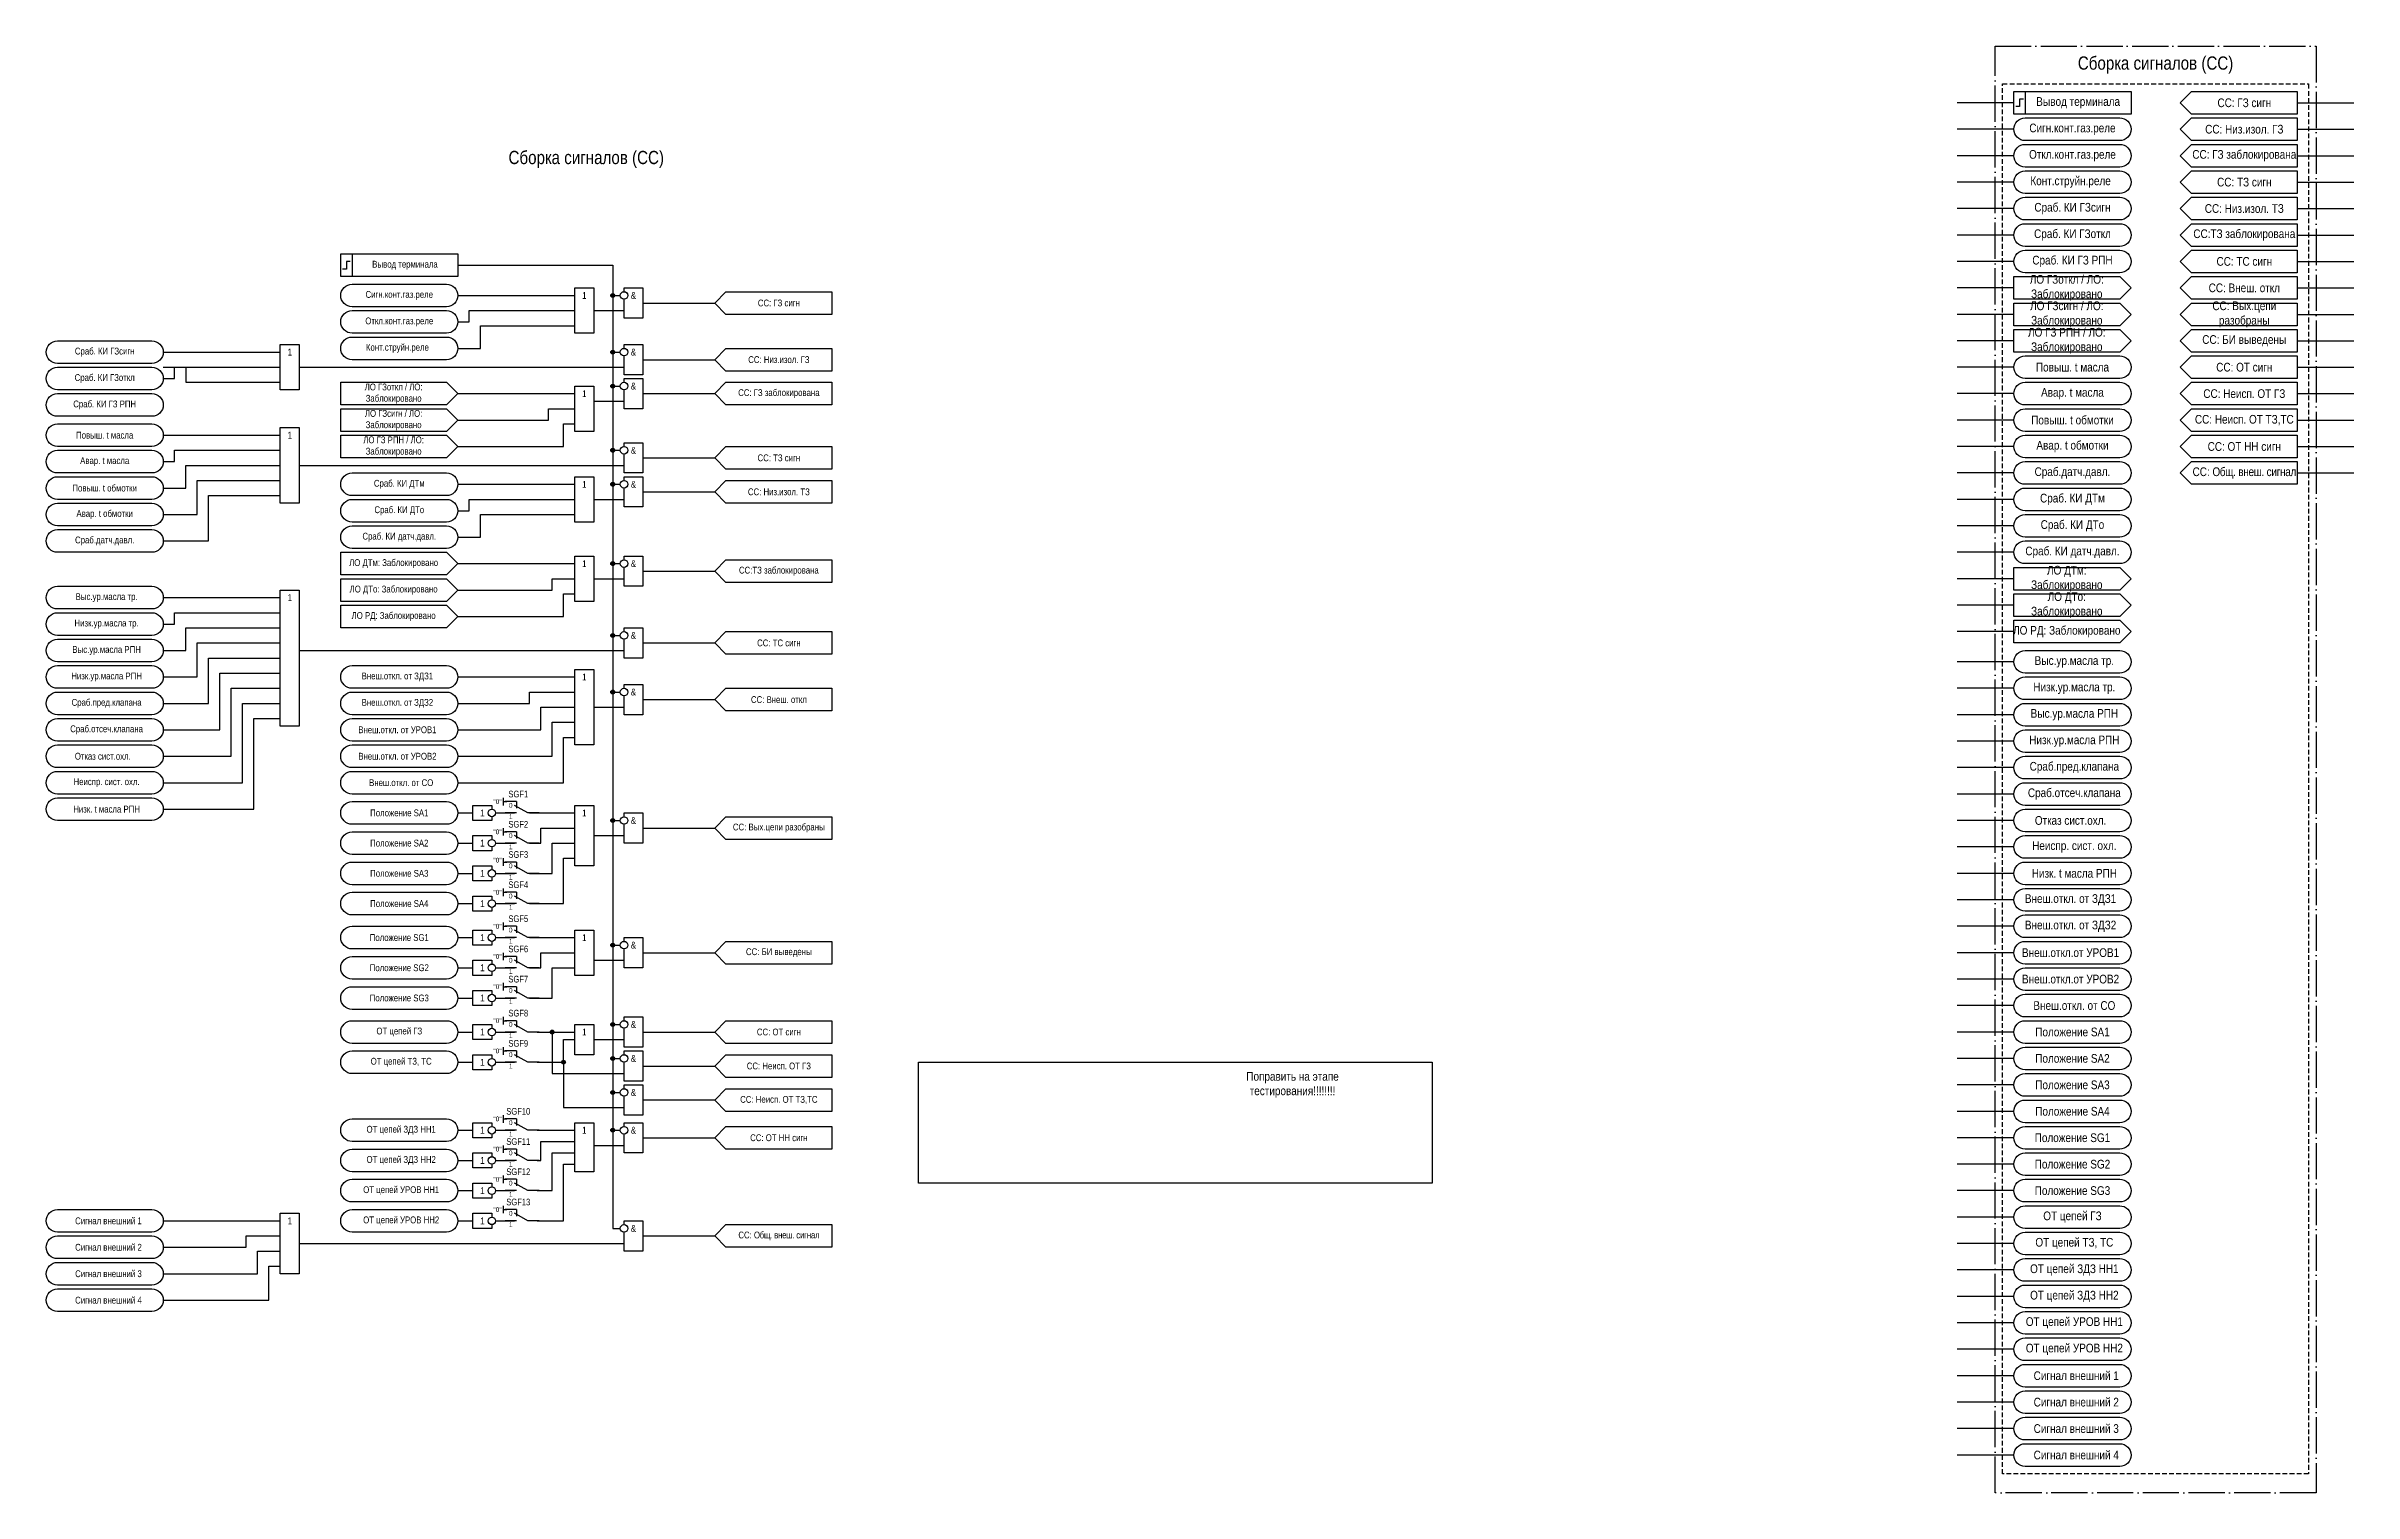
# Model space of a CAD drawing. Header units: millimetres. Extents: x -73 to 538, y 23 to 406.
import ezdxf
from ezdxf.enums import TextEntityAlignment as Align

# ---------------------------------------------------------------- set-up
doc = ezdxf.new("R2010")
doc.units = ezdxf.units.MM
doc.linetypes.add('ACAD_ISO04W100', pattern=[30, 24, -3, 0, -3])
doc.linetypes.add('штриховая2', pattern=[0.375, 0.25, -0.125])
doc.layers.add('TEXT', color=7, linetype='Continuous', lineweight=25)
doc.layers.add('Основная', color=7, linetype='Continuous')
doc.styles.add('2.5_Gost_RD', font='ARIALN.TTF', dxfattribs={"height": 2.5})
doc.styles.add('3.5_Gost_RD', font='ARIALN.TTF', dxfattribs={"height": 3.5})
doc.styles.add('Вывод', font='ARIALN.TTF', dxfattribs={"height": 2.5})
doc.styles.add('Компонент', font='ARIALN.TTF', dxfattribs={"height": 3.5})

# ---------------------------------------------------------------- blocks, each defined once
blk = doc.blocks.new('*U78')
at = {"layer": 'Основная', "color": 0}
blk.add_line((0, 0), (7, 4), dxfattribs=at)
at = {"layer": 'Основная', "ltscale": 0.35}
blk.add_line((6, 6), (6, 2.5), dxfattribs=at)
blk = doc.blocks.new('*U88')
at = {"layer": 'Основная', "color": 0}
for p, q in [((-3, 6), (-9, 6)), ((-3, 0), (-9, 0)), ((9, 0), (3, 0))]:
    blk.add_line(p, q, dxfattribs=at)
at = {"layer": 'Основная', "ltscale": 0.25, "xscale": -1}
blk.add_blockref('*U78', (3, 0), dxfattribs=at)
at = {"layer": 'Основная'}
for tag, height, style, p in [('В1', 2.5, 'Вывод', (-13, 6)), ('В2', 2.5, 'Вывод', (-6, 4)), ('ОУ', 3.5, 'Компонент', (-2, 10)), ('В3', 2.5, 'Вывод', (-6, -2))]:
    blk.add_attdef(tag, text='', height=height, dxfattribs=dict(at, style=style)).set_placement(p, align=Align.MIDDLE_CENTER)
blk = doc.blocks.new('*U89')
at = {"layer": 'Основная', "color": 0}
for p, q in [((-3, 6), (-9, 6)), ((-3, 0), (-9, 0)), ((9, 0), (3, 0))]:
    blk.add_line(p, q, dxfattribs=at)
at = {"layer": 'Основная', "ltscale": 0.25, "xscale": -1}
blk.add_blockref('*U78', (3, 0), dxfattribs=at)
at = {"layer": 'Основная'}
for tag, height, style, p in [('В1', 2.5, 'Вывод', (-13, 7)), ('В2', 2.5, 'Вывод', (-6, 4)), ('ОУ', 3.5, 'Компонент', (-2, 10)), ('В3', 2.5, 'Вывод', (-6, -2))]:
    blk.add_attdef(tag, text='', height=height, dxfattribs=dict(at, style=style)).set_placement(p, align=Align.MIDDLE_CENTER)
blk = doc.blocks.new('Точка')
at = {"ltscale": 100}
h = blk.add_hatch(color=256, dxfattribs=at)
h.dxf.hatch_style = 1
edge = h.paths.add_edge_path()
edge.add_arc((0, 0), 0.5, 0, 360)
blk.add_circle((0, 0), 0.5, dxfattribs=at)

msp = doc.modelspace()

# ---------------------------------------------------------------- linework, layer by layer
at = {"ltscale": 100}
for p, q in [((448, 391), (433, 391)), ((523, 391), (538, 391)), ((448, 384), (433, 384)), ((523, 384), (538, 384)), ((448, 377), (433, 377)), ((523, 377), (538, 377)), ((448, 370), (433, 370)), ((523, 370), (538, 370)), ((448, 363), (433, 363)), ((523, 363), (538, 363)), ((448, 356), (433, 356)), ((523, 356), (538, 356)), ((448, 349), (433, 349)), ((523, 349), (538, 349)), ((77, 346), (77, 168)), ((77, 340), (79, 340)), ((448, 342), (433, 342)), ((523, 342), (538, 342)), ((448, 335), (433, 335)), ((523, 335), (538, 335)), ((77, 325), (79, 325)), ((448, 328), (433, 328)), ((523, 328), (538, 328)), ((448, 321), (433, 321)), ((523, 321), (538, 321)), ((77, 316), (79, 316)), ((448, 314), (433, 314)), ((523, 314), (538, 314)), ((448, 307), (433, 307)), ((523, 307), (538, 307)), ((448, 300), (433, 300)), ((523, 300), (538, 300)), ((77, 299), (79, 299)), ((77, 290), (79, 290)), ((448, 293), (433, 293)), ((523, 293), (538, 293)), ((448, 286), (433, 286)), ((448, 279), (433, 279)), ((77, 269), (79, 269)), ((448, 272), (433, 272)), ((448, 265), (433, 265)), ((448, 258), (433, 258)), ((448, 251), (433, 251)), ((77, 250), (79, 250)), ((448, 243), (433, 243)), ((77, 235), (79, 235)), ((448, 236), (433, 236)), ((448, 229), (433, 229)), ((448, 222), (433, 222)), ((448, 215), (433, 215)), ((448, 208), (433, 208)), ((48, 207), (48, 205)), ((48, 206), (49, 206)), ((48, 199), (48, 197)), ((48, 198), (49, 198)), ((77, 201), (79, 201)), ((448, 201), (433, 201)), ((48, 191), (48, 189)), ((48, 190), (49, 190)), ((448, 194), (433, 194)), ((448, 187), (433, 187)), ((48, 183), (48, 181)), ((48, 182), (49, 182)), ((448, 180), (433, 180)), ((48, 174), (48, 172)), ((48, 173), (49, 173)), ((448, 173), (433, 173)), ((48, 166), (48, 164)), ((48, 165), (49, 165)), ((77, 168), (79, 168)), ((448, 166), (433, 166)), ((448, 159), (433, 159)), ((48, 158), (48, 156)), ((48, 157), (49, 157)), ((48, 149), (48, 147)), ((48, 148), (49, 148)), ((77, 147), (79, 147)), ((448, 152), (433, 152)), ((48, 141), (48, 139)), ((448, 145), (433, 145)), ((36, 137), (40, 137)), ((48, 140), (49, 140)), ((77, 138), (79, 138)), ((85, 136), (104, 136)), ((448, 138), (433, 138)), ((77, 129), (79, 129)), ((448, 131), (433, 131)), ((48, 123), (48, 121)), ((448, 124), (433, 124)), ((36, 119), (40, 119)), ((48, 122), (49, 122)), ((77, 119), (79, 119)), ((448, 117), (433, 117)), ((36, 111), (40, 111)), ((48, 115), (48, 113)), ((48, 114), (49, 114)), ((448, 110), (433, 110)), ((48, 107), (48, 105)), ((48, 106), (49, 106)), ((36, 103), (40, 103)), ((48, 99), (48, 97)), ((48, 98), (49, 98)), ((448, 103), (433, 103)), ((36, 95), (40, 95)), ((448, 96), (433, 96)), ((448, 89), (433, 89)), ((448, 82), (433, 82)), ((448, 75), (433, 75)), ((448, 68), (433, 68)), ((448, 61), (433, 61)), ((448, 54), (433, 54)), ((448, 47), (433, 47)), ((448, 40), (433, 40)), ((448, 33), (433, 33))]:
    msp.add_line(p, q, dxfattribs=at)
at = {"color": 251, "linetype": 'ACAD_ISO04W100', "lineweight": 30, "ltscale": 0.4, "true_color": 0x58595b}
msp.add_lwpolyline([(443, 406), (528, 406), (528, 23), (443, 23)], close=True, dxfattribs=at)
at = {"linetype": 'штриховая2', "ltscale": 5}
msp.add_lwpolyline([(445, 396), (526, 396), (526, 28), (445, 28)], close=True, dxfattribs=at)
at = {"ltscale": 100}
for points in [[(448, 394), (451, 394), (451, 388), (448, 388)], [(448, 394), (479, 394), (479, 388), (448, 388)], [(5, 351), (8, 351), (8, 345), (5, 345)], [(5, 351), (36, 351), (36, 345), (5, 345)], [(67, 342), (72, 342), (72, 330), (67, 330)], [(-11, 327), (-6, 327), (-6, 315), (-11, 315)], [(67, 316), (72, 316), (72, 304), (67, 304)], [(-11, 305), (-6, 305), (-6, 285), (-11, 285)], [(67, 292), (72, 292), (72, 280), (67, 280)], [(67, 271), (72, 271), (72, 259), (67, 259)], [(-11, 262), (-6, 262), (-6, 226), (-11, 226)], [(67, 241), (72, 241), (72, 221), (67, 221)], [(67, 205), (72, 205), (72, 189), (67, 189)], [(67, 172), (72, 172), (72, 160), (67, 160)], [(67, 147), (72, 147), (72, 139), (67, 139)], [(67, 121), (72, 121), (72, 108), (67, 108)], [(-11, 97), (-6, 97), (-6, 81), (-11, 81)]]:
    msp.add_lwpolyline(points, close=True, dxfattribs=at)
at = {"lineweight": 30, "ltscale": 100}
for points in [[(450.5, 392), (449.5, 392), (449.5, 390), (448.5, 390)], [(7.5, 349), (6.5, 349), (6.5, 347), (5.5, 347)]]:
    msp.add_lwpolyline(points, dxfattribs=at)
at = {"ltscale": 100}
for points in [[(492, 391), (495, 394), (523, 394), (523, 388), (495, 388), (492, 391)], [(492, 384), (495, 387), (523, 387), (523, 381), (495, 381), (492, 384)], [(492, 377), (495, 380), (523, 380), (523, 374), (495, 374), (492, 377)], [(492, 370), (495, 373), (523, 373), (523, 367), (495, 367), (492, 370)], [(492, 363), (495, 366), (523, 366), (523, 360), (495, 360), (492, 363)], [(492, 356), (495, 359), (523, 359), (523, 353), (495, 353), (492, 356)], [(492, 349), (495, 352), (523, 352), (523, 346), (495, 346), (492, 349)], [(36, 348), (77, 348), (77, 340), (79, 340)], [(36, 348), (77, 348), (77, 340), (79, 340)], [(448, 345), (476, 345), (479, 342), (476, 339), (448, 339), (448, 345)], [(492, 342), (495, 345), (523, 345), (523, 339), (495, 339), (492, 342)], [(36, 340), (67, 340)], [(80, 341), (80, 342), (85, 342), (85, 334), (80, 334), (80, 339)], [(85, 338), (104, 338)], [(448, 338), (476, 338), (479, 335), (476, 332), (448, 332), (448, 338)], [(492, 335), (495, 338), (523, 338), (523, 332), (495, 332), (492, 335)], [(36, 333), (39, 333), (39, 336), (67, 336)], [(36, 326), (42, 326), (42, 332), (67, 332)], [(72, 336), (80, 336)], [(448, 331), (476, 331), (479, 328), (476, 325), (448, 325), (448, 331)], [(492, 328), (495, 331), (523, 331), (523, 325), (495, 325), (492, 328)], [(-42, 325), (-11, 325)], [(80, 326), (80, 327), (85, 327), (85, 319), (80, 319), (80, 324)], [(492, 321), (495, 324), (523, 324), (523, 318), (495, 318), (492, 321)], [(-42, 318), (-39, 318), (-39, 321), (-11, 321)], [(-42, 321), (-36, 321), (-36, 317), (-11, 317)], [(-6, 321), (80, 321)], [(80, 317), (80, 318), (85, 318), (85, 310), (80, 310), (80, 315)], [(85, 323), (104, 323)], [(36, 314), (67, 314)], [(72, 312), (80, 312)], [(85, 314), (104, 314)], [(492, 314), (495, 317), (523, 317), (523, 311), (495, 311), (492, 314)], [(36, 307), (60, 307), (60, 310), (67, 310)], [(36, 300), (64, 300), (64, 306), (67, 306)], [(492, 307), (495, 310), (523, 310), (523, 304), (495, 304), (492, 307)], [(-42, 303), (-11, 303)], [(80, 300), (80, 301), (85, 301), (85, 293), (80, 293), (80, 298)], [(492, 300), (495, 303), (523, 303), (523, 297), (495, 297), (492, 300)], [(-42, 296), (-39, 296), (-39, 299), (-11, 299)], [(-42, 289), (-36, 289), (-36, 295), (-11, 295)], [(-6, 295), (80, 295)], [(85, 297), (104, 297)], [(492, 293), (495, 296), (523, 296), (523, 290), (495, 290), (492, 293)], [(-42, 282), (-33, 282), (-33, 291), (-11, 291)], [(36, 290), (67, 290)], [(80, 291), (80, 292), (85, 292), (85, 284), (80, 284), (80, 289)], [(85, 288), (104, 288)], [(-42, 275), (-30, 275), (-30, 287), (-11, 287)], [(36, 283), (39, 283), (39, 286), (67, 286)], [(36, 276), (42, 276), (42, 282), (67, 282)], [(72, 286), (80, 286)], [(36, 269), (67, 269)], [(80, 270), (80, 271), (85, 271), (85, 263), (80, 263), (80, 268)], [(36, 262), (61, 262), (61, 265), (67, 265)], [(72, 265), (80, 265)], [(85, 267), (104, 267)], [(448, 268), (476, 268), (479, 265), (476, 262), (448, 262), (448, 268)], [(-42, 260), (-11, 260)], [(36, 255), (64, 255), (64, 261), (67, 261)], [(448, 261), (476, 261), (479, 258), (476, 255), (448, 255), (448, 261)], [(-42, 253), (-39, 253), (-39, 256), (-11, 256)], [(-42, 246), (-36, 246), (-36, 252), (-11, 252)], [(80, 251), (80, 252), (85, 252), (85, 244), (80, 244), (80, 249)], [(448, 254), (476, 254), (479, 251), (476, 248), (448, 248), (448, 254)], [(-42, 239), (-33, 239), (-33, 248), (-11, 248)], [(-6, 246), (80, 246)], [(85, 248), (104, 248)], [(-42, 232), (-30, 232), (-30, 244), (-11, 244)], [(-42, 225), (-27, 225), (-27, 240), (-11, 240)], [(36, 239), (67, 239)], [(-42, 218), (-24, 218), (-24, 236), (-11, 236)], [(36, 232), (55, 232), (55, 235), (67, 235)], [(80, 236), (80, 237), (85, 237), (85, 229), (80, 229), (80, 234)], [(85, 233), (104, 233)], [(-42, 211), (-21, 211), (-21, 232), (-11, 232)], [(-42, 204), (-18, 204), (-18, 228), (-11, 228)], [(36, 225), (58, 225), (58, 231), (67, 231)], [(36, 218), (61, 218), (61, 227), (67, 227)], [(72, 231), (80, 231)], [(36, 211), (64, 211), (64, 223), (67, 223)], [(36, 203), (40, 203)], [(45, 202), (45, 201), (40, 201), (40, 205), (45, 205), (45, 204)], [(46, 203), (51, 203)], [(55, 203), (67, 203)], [(80, 202), (80, 203), (85, 203), (85, 195), (80, 195), (80, 200)], [(45, 194), (45, 193), (40, 193), (40, 197), (45, 197), (45, 196)], [(55, 195), (58, 195), (58, 199), (67, 199)], [(72, 197), (80, 197)], [(85, 199), (104, 199)], [(36, 195), (40, 195)], [(46, 195), (51, 195)], [(55, 187), (61, 187), (61, 195), (67, 195)], [(55, 179), (64, 179), (64, 191), (67, 191)], [(36, 187), (40, 187)], [(45, 186), (45, 185), (40, 185), (40, 189), (45, 189), (45, 188)], [(46, 187), (51, 187)], [(36, 179), (40, 179)], [(45, 178), (45, 177), (40, 177), (40, 181), (45, 181), (45, 180)], [(46, 179), (51, 179)], [(45, 169), (45, 168), (40, 168), (40, 172), (45, 172), (45, 171)], [(36, 170), (40, 170)], [(46, 170), (51, 170)], [(55, 170), (67, 170)], [(55, 162), (58, 162), (58, 166), (67, 166)], [(77, 168), (77, 93), (79, 93)], [(80, 169), (80, 170), (85, 170), (85, 162), (80, 162), (80, 167)], [(85, 166), (104, 166)], [(36, 162), (40, 162)], [(45, 161), (45, 160), (40, 160), (40, 164), (45, 164), (45, 163)], [(46, 162), (51, 162)], [(55, 154), (61, 154), (61, 162), (67, 162)], [(72, 164), (80, 164)], [(36, 154), (40, 154)], [(45, 153), (45, 152), (40, 152), (40, 156), (45, 156), (45, 155)], [(46, 154), (51, 154)], [(45, 144), (45, 143), (40, 143), (40, 147), (45, 147), (45, 146)], [(80, 148), (80, 149), (85, 149), (85, 141), (80, 141), (80, 146)], [(36, 145), (40, 145)], [(46, 145), (51, 145)], [(57, 145), (67, 145)], [(57, 137), (64, 137), (64, 143), (67, 143)], [(61, 145), (61, 134), (79, 134), (80, 134)], [(72, 143), (80, 143)], [(85, 145), (104, 145)], [(45, 136), (45, 135), (40, 135), (40, 139), (45, 139), (45, 138)], [(46, 137), (51, 137)], [(64, 137), (64, 125), (80, 125)], [(80, 139), (80, 140), (85, 140), (85, 132), (80, 132), (80, 137)], [(80, 130), (80, 131), (85, 131), (85, 123), (80, 123), (80, 128)], [(104, 127), (85, 127)], [(45, 118), (45, 117), (40, 117), (40, 121), (45, 121), (45, 120)], [(46, 119), (51, 119)], [(57, 119), (67, 119)], [(80, 120), (80, 121), (85, 121), (85, 113), (80, 113), (80, 118)], [(85, 117), (104, 117)], [(45, 110), (45, 109), (40, 109), (40, 113), (45, 113), (45, 112)], [(46, 111), (51, 111)], [(57, 111), (58, 111), (58, 116), (67, 116)], [(57, 103), (61, 103), (61, 113), (67, 113)], [(57, 95), (64, 95), (64, 110), (67, 110)], [(72, 115), (80, 115)], [(45, 102), (45, 101), (40, 101), (40, 105), (45, 105), (45, 104)], [(46, 103), (51, 103)], [(-42, 95), (-11, 95)], [(45, 94), (45, 93), (40, 93), (40, 97), (45, 97), (45, 96)], [(46, 95), (51, 95)], [(80, 94), (80, 95), (85, 95), (85, 87), (80, 87), (80, 92)], [(-42, 88), (-20, 88), (-20, 91), (-11, 91)], [(-42, 81), (-17, 81), (-17, 87), (-11, 87)], [(-6, 89), (80, 89)], [(85, 91), (104, 91)], [(-42, 74), (-14, 74), (-14, 83), (-11, 83)]]:
    msp.add_lwpolyline(points, dxfattribs=at)
for points in [[(451, 381, -1), (451, 387), (476, 387, -1), (476, 381)], [(451, 374, -1), (451, 380), (476, 380, -1), (476, 374)], [(451, 367, -1), (451, 373), (476, 373, -1), (476, 367)], [(451, 360, -1), (451, 366), (476, 366, -1), (476, 360)], [(451, 353, -1), (451, 359), (476, 359, -1), (476, 353)], [(451, 346, -1), (451, 352), (476, 352, -1), (476, 346)], [(451, 318, -1), (451, 324), (476, 324, -1), (476, 318)], [(451, 311, -1), (451, 317), (476, 317, -1), (476, 311)], [(451, 304, -1), (451, 310), (476, 310, -1), (476, 304)], [(451, 297, -1), (451, 303), (476, 303, -1), (476, 297)], [(451, 290, -1), (451, 296), (476, 296, -1), (476, 290)], [(451, 283, -1), (451, 289), (476, 289, -1), (476, 283)], [(451, 276, -1), (451, 282), (476, 282, -1), (476, 276)], [(451, 269, -1), (451, 275), (476, 275, -1), (476, 269)], [(451, 240, -1), (451, 246), (476, 246, -1), (476, 240)], [(451, 233, -1), (451, 239), (476, 239, -1), (476, 233)], [(451, 226, -1), (451, 232), (476, 232, -1), (476, 226)], [(451, 219, -1), (451, 225), (476, 225, -1), (476, 219)], [(451, 212, -1), (451, 218), (476, 218, -1), (476, 212)], [(451, 205, -1), (451, 211), (476, 211, -1), (476, 205)], [(451, 198, -1), (451, 204), (476, 204, -1), (476, 198)], [(451, 191, -1), (451, 197), (476, 197, -1), (476, 191)], [(451, 184, -1), (451, 190), (476, 190, -1), (476, 184)], [(451, 177, -1), (451, 183), (476, 183, -1), (476, 177)], [(451, 170, -1), (451, 176), (476, 176, -1), (476, 170)], [(451, 163, -1), (451, 169), (476, 169, -1), (476, 163)], [(451, 156, -1), (451, 162), (476, 162, -1), (476, 156)], [(451, 149, -1), (451, 155), (476, 155, -1), (476, 149)], [(451, 142, -1), (451, 148), (476, 148, -1), (476, 142)], [(451, 135, -1), (451, 141), (476, 141, -1), (476, 135)], [(451, 128, -1), (451, 134), (476, 134, -1), (476, 128)], [(451, 121, -1), (451, 127), (476, 127, -1), (476, 121)], [(451, 114, -1), (451, 120), (476, 120, -1), (476, 114)], [(451, 107, -1), (451, 113), (476, 113, -1), (476, 107)], [(451, 100, -1), (451, 106), (476, 106, -1), (476, 100)], [(451, 93, -1), (451, 99), (476, 99, -1), (476, 93)], [(451, 86, -1), (451, 92), (476, 92, -1), (476, 86)], [(451, 79, -1), (451, 85), (476, 85, -1), (476, 79)], [(451, 72, -1), (451, 78), (476, 78, -1), (476, 72)], [(451, 65, -1), (451, 71), (476, 71, -1), (476, 65)], [(451, 58, -1), (451, 64), (476, 64, -1), (476, 58)], [(451, 51, -1), (451, 57), (476, 57, -1), (476, 51)], [(451, 44, -1), (451, 50), (476, 50, -1), (476, 44)], [(451, 37, -1), (451, 43), (476, 43, -1), (476, 37)], [(451, 30, -1), (451, 36), (476, 36, -1), (476, 30)]]:
    msp.add_lwpolyline(points, format="xyb", close=True, dxfattribs=at)
at = {"color": 2, "ltscale": 100}
msp.add_lwpolyline([(158, 137), (294, 137), (294, 105), (158, 105)], close=True, dxfattribs=at)
at = {"ltscale": 100}
for centre in [(80, 340), (80, 325), (80, 316), (80, 299), (80, 290), (80, 269), (80, 250), (80, 235), (45, 203), (80, 201), (45, 195), (45, 187), (45, 179), (45, 170), (80, 168), (45, 162), (45, 154), (80, 147), (45, 145), (45, 137), (80, 138), (80, 129), (45, 119), (80, 119), (45, 111), (45, 103), (45, 95), (80, 93)]:
    msp.add_circle(centre, 1, dxfattribs=at)
at = {"layer": 'TEXT', "ltscale": 100}
for points in [[(8, 337, -1), (8, 343), (33, 343, -1), (33, 337)], [(8, 330, -1), (8, 336), (33, 336, -1), (33, 330)], [(-70, 322, -1), (-70, 328), (-45, 328, -1), (-45, 322)], [(8, 323, -1), (8, 329), (33, 329, -1), (33, 323)], [(-70, 315, -1), (-70, 321), (-45, 321, -1), (-45, 315)], [(-70, 308, -1), (-70, 314), (-45, 314, -1), (-45, 308)], [(-70, 300, -1), (-70, 306), (-45, 306, -1), (-45, 300)], [(-70, 293, -1), (-70, 299), (-45, 299, -1), (-45, 293)], [(-70, 286, -1), (-70, 292), (-45, 292, -1), (-45, 286)], [(8, 287, -1), (8, 293), (33, 293, -1), (33, 287)], [(-70, 279, -1), (-70, 285), (-45, 285, -1), (-45, 279)], [(8, 280, -1), (8, 286), (33, 286, -1), (33, 280)], [(-70, 272, -1), (-70, 278), (-45, 278, -1), (-45, 272)], [(8, 273, -1), (8, 279), (33, 279, -1), (33, 273)], [(-70, 257, -1), (-70, 263), (-45, 263, -1), (-45, 257)], [(-70, 250, -1), (-70, 256), (-45, 256, -1), (-45, 250)], [(-70, 243, -1), (-70, 249), (-45, 249, -1), (-45, 243)], [(-70, 236, -1), (-70, 242), (-45, 242, -1), (-45, 236)], [(8, 236, -1), (8, 242), (33, 242, -1), (33, 236)], [(-70, 229, -1), (-70, 235), (-45, 235, -1), (-45, 229)], [(8, 229, -1), (8, 235), (33, 235, -1), (33, 229)], [(-70, 222, -1), (-70, 228), (-45, 228, -1), (-45, 222)], [(8, 222, -1), (8, 228), (33, 228, -1), (33, 222)], [(-70, 215, -1), (-70, 221), (-45, 221, -1), (-45, 215)], [(8, 215, -1), (8, 221), (33, 221, -1), (33, 215)], [(-70, 208, -1), (-70, 214), (-45, 214, -1), (-45, 208)], [(8, 208, -1), (8, 214), (33, 214, -1), (33, 208)], [(-70, 201, -1), (-70, 207), (-45, 207, -1), (-45, 201)], [(8, 200, -1), (8, 206), (33, 206, -1), (33, 200)], [(8, 192, -1), (8, 198), (33, 198, -1), (33, 192)], [(8, 184, -1), (8, 190), (33, 190, -1), (33, 184)], [(8, 176, -1), (8, 182), (33, 182, -1), (33, 176)], [(8, 167, -1), (8, 173), (33, 173, -1), (33, 167)], [(8, 159, -1), (8, 165), (33, 165, -1), (33, 159)], [(8, 151, -1), (8, 157), (33, 157, -1), (33, 151)], [(8, 142, -1), (8, 148), (33, 148, -1), (33, 142)], [(8, 134, -1), (8, 140), (33, 140, -1), (33, 134)], [(8, 116, -1), (8, 122), (33, 122, -1), (33, 116)], [(8, 108, -1), (8, 114), (33, 114, -1), (33, 108)], [(8, 100, -1), (8, 106), (33, 106, -1), (33, 100)], [(-70, 92, -1), (-70, 98), (-45, 98, -1), (-45, 92)], [(8, 92, -1), (8, 98), (33, 98, -1), (33, 92)], [(-70, 85, -1), (-70, 91), (-45, 91, -1), (-45, 85)], [(-70, 78, -1), (-70, 84), (-45, 84, -1), (-45, 78)], [(-70, 71, -1), (-70, 77), (-45, 77, -1), (-45, 71)]]:
    msp.add_lwpolyline(points, format="xyb", close=True, dxfattribs=at)
for points in [[(104, 338), (107, 341), (135, 341), (135, 335), (107, 335), (104, 338)], [(104, 323), (107, 326), (135, 326), (135, 320), (107, 320), (104, 323)], [(5, 317), (33, 317), (36, 314), (33, 311), (5, 311), (5, 317)], [(104, 314), (107, 317), (135, 317), (135, 311), (107, 311), (104, 314)], [(5, 310), (33, 310), (36, 307), (33, 304), (5, 304), (5, 310)], [(5, 303), (33, 303), (36, 300), (33, 297), (5, 297), (5, 303)], [(104, 297), (107, 300), (135, 300), (135, 294), (107, 294), (104, 297)], [(104, 288), (107, 291), (135, 291), (135, 285), (107, 285), (104, 288)], [(5, 272), (33, 272), (36, 269), (33, 266), (5, 266), (5, 272)], [(104, 267), (107, 270), (135, 270), (135, 264), (107, 264), (104, 267)], [(5, 265), (33, 265), (36, 262), (33, 259), (5, 259), (5, 265)], [(5, 258), (33, 258), (36, 255), (33, 252), (5, 252), (5, 258)], [(104, 248), (107, 251), (135, 251), (135, 245), (107, 245), (104, 248)], [(104, 233), (107, 236), (135, 236), (135, 230), (107, 230), (104, 233)], [(104, 199), (107, 202), (135, 202), (135, 196), (107, 196), (104, 199)], [(104, 166), (107, 169), (135, 169), (135, 163), (107, 163), (104, 166)], [(104, 145), (107, 148), (135, 148), (135, 142), (107, 142), (104, 145)], [(104, 136), (107, 139), (135, 139), (135, 133), (107, 133), (104, 136)], [(104, 127), (107, 130), (135, 130), (135, 124), (107, 124), (104, 127)], [(104, 117), (107, 120), (135, 120), (135, 114), (107, 114), (104, 117)], [(104, 91), (107, 94), (135, 94), (135, 88), (107, 88), (104, 91)]]:
    msp.add_lwpolyline(points, dxfattribs=at)

# ---------------------------------------------------------------- block references
at = {"ltscale": 100}
for p in [(77, 340), (77, 325), (77, 316), (77, 299), (77, 290), (77, 269), (77, 250), (77, 235), (77, 201), (77, 168), (77, 147), (61, 145), (64, 137), (77, 138), (77, 129), (77, 119)]:
    msp.add_blockref('Точка', p, dxfattribs=at)
at = {"layer": 'Основная', "ltscale": 0.25, "xscale": 0.5, "yscale": 0.5, "zscale": 0.5}
for name, p, values in [('*U88', (53, 203), {'ОУ': 'SGF1', 'В1': '"0"', 'В2': '0', 'В3': '1'}), ('*U88', (53, 195), {'ОУ': 'SGF2', 'В1': '"0"', 'В2': '0', 'В3': '1'}), ('*U89', (53, 187), {'ОУ': 'SGF3', 'В1': '"0"', 'В2': '0', 'В3': '1'}), ('*U88', (53, 179), {'ОУ': 'SGF4', 'В1': '"0"', 'В2': '0', 'В3': '1'}), ('*U88', (53, 170), {'ОУ': 'SGF5', 'В1': '"0"', 'В2': '0', 'В3': '1'}), ('*U88', (53, 162), {'ОУ': 'SGF6', 'В1': '"0"', 'В2': '0', 'В3': '1'}), ('*U88', (53, 154), {'ОУ': 'SGF7', 'В1': '"0"', 'В2': '0', 'В3': '1'}), ('*U88', (53, 145), {'ОУ': 'SGF8', 'В1': '"0"', 'В2': '0', 'В3': '1'}), ('*U88', (53, 137), {'ОУ': 'SGF9', 'В1': '"0"', 'В2': '0', 'В3': '1'}), ('*U88', (53, 119), {'ОУ': 'SGF10', 'В1': '"0"', 'В2': '0', 'В3': '1'}), ('*U88', (53, 111), {'ОУ': 'SGF11', 'В1': '"0"', 'В2': '0', 'В3': '1'}), ('*U88', (53, 103), {'ОУ': 'SGF12', 'В1': '"0"', 'В2': '0', 'В3': '1'}), ('*U88', (53, 95), {'ОУ': 'SGF13', 'В1': '"0"', 'В2': '0', 'В3': '1'})]:
    msp.add_blockref(name, p, dxfattribs=at).add_auto_attribs(values)

# ---------------------------------------------------------------- texts
at = {"color": 30, "ltscale": 100, "true_color": 0xef8637, "insert": (485.5, 401), "char_height": 3.5, "width": 85, "attachment_point": 5, "style": '3.5_Gost_RD'}
msp.add_mtext('Сборка сигналов (СС)', dxfattribs=at)
at = {"ltscale": 100, "attachment_point": 5, "style": '2.5_Gost_RD'}
for s, insert, char_height, width in [('СС: ГЗ сигн', (509, 391), 2.3, 28), ('\\A1;Сигн.конт.газ.реле', (463.5, 384), 2.3, 31), ('СС: Низ.изол. ГЗ', (509, 384), 2.3, 28), ('\\A1;Откл.конт.газ.реле', (463.5, 377), 2.3, 31), ('СС: ГЗ заблокирована', (509, 377), 2.3, 28), ('\\A1;Конт.струйн.реле', (463, 370), 2.3, 31), ('СС: ТЗ сигн', (509, 370), 2.3, 28), ('\\A1;Сраб. КИ ГЗсигн', (463.5, 363), 2.3, 31), ('СС: Низ.изол. ТЗ', (509, 363), 2.3, 28), ('\\A1;Сраб. КИ ГЗоткл', (463.5, 356), 2.3, 31), ('СС:ТЗ заблокирована', (509, 356), 2.3, 28), ('\\A1;Сраб. КИ ГЗ РПН', (463.5, 349), 2.3, 31), ('СС: ТС сигн', (509, 349), 2.3, 28), ('СС: Внеш. откл', (509, 342), 2.3, 28), ('1', (69.5, 340), 1.8, 5), ('&', (82.5, 340), 1.8, 5), ('СС: Вых.цепи разобраны', (509, 335), 2.3, 28), ('1', (-8.5, 325), 1.8, 5), ('&', (82.5, 325), 1.8, 5), ('СС: БИ выведены', (509, 328), 2.3, 28), ('\\A1;Повыш. t масла ', (463.5, 321), 2.3, 31), ('СС: ОТ сигн', (509, 321), 2.3, 28), ('1', (69.5, 314), 1.8, 5), ('&', (82.5, 316), 1.8, 5), ('\\A1;Авар. t масла ', (463.5, 314), 2.3, 31), ('СС: Неисп. ОТ ГЗ', (509, 314), 2.3, 28), ('\\A1;Повыш. t обмотки', (463.5, 307), 2.3, 31), ('СС: Неисп. ОТ ТЗ,ТС', (509, 307), 2.3, 28), ('1', (-8.5, 303), 1.8, 5), ('&', (82.5, 299), 1.8, 5), ('\\A1;Авар. t обмотки', (463.5, 300), 2.3, 31), ('СС: ОТ НН сигн', (509, 300), 2.3, 28), ('\\A1;Сраб.датч.давл.', (463.5, 293), 2.3, 31), ('СС: {\\T0.95;Общ. внеш. сигнал}', (509, 293), 2.3, 28), ('1', (69.5, 290), 1.8, 5), ('&', (82.5, 290), 1.8, 5), ('\\A1;Сраб. КИ ДТм', (463.5, 286), 2.3, 31), ('\\A1;Сраб. КИ ДТо', (463.5, 279), 2.3, 31), ('1', (69.5, 269), 1.8, 5), ('&', (82.5, 269), 1.8, 5), ('\\A1;Сраб. КИ датч.давл.', (463.5, 272), 2.3, 31), ('1', (-8.5, 260), 1.8, 5), ('&', (82.5, 250), 1.8, 5), ('\\A1;Выс.ур.масла тр.', (464, 243), 2.3, 31), ('1', (69.5, 239), 1.8, 5), ('&', (82.5, 235), 1.8, 5), ('\\A1;Низк.ур.масла тр.', (464, 236), 2.3, 29.7748), ('\\A1;Выс.ур.масла РПН', (464, 229), 2.3, 31), ('\\A1;Низк.ур.масла РПН', (464, 222), 2.3, 29.7748), ('\\A1;Сраб.пред.клапана', (464, 215), 2.3, 31), ('\\A1;Сраб.отсеч.клапана', (464, 208), 2.3, 31), ('1', (42.5, 203), 1.8, 5), ('1', (69.5, 203), 1.8, 5), ('&', (82.5, 201), 1.8, 5), ('\\A1;Отказ сист.охл.', (463, 201), 2.3, 31), ('1', (42.5, 195), 1.8, 5), ('\\A1;Неиспр. сист. охл.', (464, 194), 2.3, 29.7748), ('1', (42.5, 187), 1.8, 5), ('\\A1;Низк. t масла РПН', (464, 187), 2.3, 29.7748), ('1', (42.5, 179), 1.8, 5), ('Внеш.откл. от ЗДЗ1', (463, 180), 2.3, 28.9359), ('Внеш.откл. от ЗДЗ2', (463, 173), 2.3, 28.8211), ('1', (42.5, 170), 1.8, 5), ('1', (69.5, 170), 1.8, 5), ('&', (82.5, 168), 1.8, 5), ('Внеш.откл.от УРОВ1 ', (463, 166), 2.3, 28.6355), ('1', (42.5, 162), 1.8, 5), ('Внеш.откл.от УРОВ2', (463, 159), 2.3, 27.8474), ('1', (42.5, 154), 1.8, 5), ('Внеш.откл. от СО', (464, 152), 2.3, 28.3203), ('&', (82.5, 147), 1.8, 5), ('1', (42.5, 145), 1.8, 5), ('1', (69.5, 145), 1.8, 5), ('Положение SA1', (463.5, 145), 2.3, 31), ('1', (42.5, 137), 1.8, 5), ('&', (82.5, 138), 1.8, 5), ('Положение SA2', (463.5, 138), 2.3, 31), ('&', (82.5, 129), 1.8, 5), ('Положение SA3', (463.5, 131), 2.3, 31), ('Положение SA4', (463.5, 124), 2.3, 31), ('1', (42.5, 119), 1.8, 5), ('1', (69.5, 119), 1.8, 5), ('&', (82.5, 119), 1.8, 5), ('Положение SG1', (463.5, 117), 2.3, 31), ('1', (42.5, 111), 1.8, 5), ('\\pt23;Положение SG2', (463.5, 110), 2.3, 31), ('1', (42.5, 103), 1.8, 5), ('Положение SG3', (463.5, 103), 2.3, 31), ('1', (-8.5, 95), 1.8, 5), ('1', (42.5, 95), 1.8, 5), ('&', (82.5, 93), 1.8, 5), ('ОТ цепей ГЗ', (463.5, 96), 2.3, 31), ('ОТ цепей ЗДЗ НН1', (464, 82), 2.3, 31), ('ОТ цепей ЗДЗ НН2', (464, 75), 2.3, 31), ('ОТ цепей УРОВ НН1', (464, 68), 2.3, 31), ('ОТ цепей УРОВ НН2', (464, 61), 2.3, 31), ('Сигнал внешний 1', (464.5, 54), 2.3, 31), ('Сигнал внешний 2', (464.5, 47), 2.3, 31), ('Сигнал внешний 3', (464.5, 40), 2.3, 31), ('Сигнал внешний 4', (464.5, 33), 2.3, 31)]:
    msp.add_mtext(s, dxfattribs=dict(at, insert=insert, char_height=char_height, width=width))
at = {"color": 30, "ltscale": 100, "insert": (70, 376), "char_height": 3.5, "width": 140, "attachment_point": 5, "style": '3.5_Gost_RD'}
msp.add_mtext('Сборка сигналов (СС)', dxfattribs=at)
at = {"color": 2, "ltscale": 100, "insert": (257, 131), "char_height": 2.3, "width": 28, "attachment_point": 5, "style": '2.5_Gost_RD'}
msp.add_mtext('Поправить на этапе тестирования!!!!!!!!', dxfattribs=at)
at = {"layer": 'TEXT', "ltscale": 100, "attachment_point": 5, "style": '2.5_Gost_RD'}
for s, insert, char_height, width in [('Вывод терминала', (465, 391), 2.3, 28), ('Вывод терминала', (22, 348), 1.8, 28), ('ЛО ГЗоткл / ЛО:\\PЗаблокировано', (462, 342), 2.3, 28), ('\\A1;Сигн.конт.газ.реле', (20.5, 340), 1.8, 28), ('СС: ГЗ сигн', (121, 338), 1.8, 28), ('ЛО ГЗсигн / ЛО:\\PЗаблокировано', (462, 335), 2.3, 28), ('\\A1;Откл.конт.газ.реле', (20.5, 333), 1.8, 28), ('ЛО ГЗ РПН / ЛО: Заблокировано', (462, 328), 2.3, 28), ('\\A1;Сраб. КИ ГЗсигн', (-57.5, 325), 1.8, 28), ('\\A1;Конт.струйн.реле', (20, 326), 1.8, 28), ('СС: Низ.изол. ГЗ', (121, 323), 1.8, 28), ('\\A1;Сраб. КИ ГЗоткл', (-57.5, 318), 1.8, 28), ('\\A1;Сраб. КИ ГЗ РПН', (-57.5, 311), 1.8, 28), ('ЛО ГЗоткл / ЛО:\\PЗаблокировано', (19, 314), 1.8, 28), ('СС: ГЗ заблокирована', (121, 314), 1.8, 28), ('ЛО ГЗсигн / ЛО:\\PЗаблокировано', (19, 307), 1.8, 28), ('\\A1;Повыш. t масла ', (-57.5, 303), 1.8, 28), ('ЛО ГЗ РПН / ЛО: Заблокировано', (19, 300), 1.8, 28), ('\\A1;Авар. t масла ', (-57.5, 296), 1.8, 28), ('СС: ТЗ сигн', (121, 297), 1.8, 28), ('\\A1;Повыш. t обмотки', (-57.5, 289), 1.8, 28), ('\\A1;Сраб. КИ ДТм', (20.5, 290), 1.8, 28), ('СС: Низ.изол. ТЗ', (121, 288), 1.8, 28), ('\\A1;Авар. t обмотки', (-57.5, 282), 1.8, 28), ('\\A1;Сраб. КИ ДТо', (20.5, 283), 1.8, 28), ('\\A1;Сраб.датч.давл.', (-57.5, 275), 1.8, 28), ('\\A1;Сраб. КИ датч.давл.', (20.5, 276), 1.8, 28), ('ЛО ДТм: Заблокировано', (19, 269), 1.8, 28), ('ЛО ДТо: Заблокировано', (19, 262), 1.8, 28), ('СС:ТЗ заблокирована', (121, 267), 1.8, 28), ('\\A1;Выс.ур.масла тр.', (-57, 260), 1.8, 28), ('\\A1;Низк.ур.масла тр.', (-57, 253), 1.8, 28), ('ЛО РД: Заблокировано', (19, 255), 1.8, 28), ('\\A1;Выс.ур.масла РПН', (-57, 246), 1.8, 28), ('СС: ТС сигн', (121, 248), 1.8, 28), ('\\A1;Низк.ур.масла РПН', (-57, 239), 1.8, 28), ('Внеш.откл. от ЗДЗ1', (20, 239), 1.8, 28), ('\\A1;Сраб.пред.клапана', (-57, 232), 1.8, 28), ('Внеш.откл. от ЗДЗ2', (20, 232), 1.8, 28), ('СС: Внеш. откл', (121, 233), 1.8, 28), ('\\A1;Сраб.отсеч.клапана', (-57, 225), 1.8, 28), ('Внеш.откл. от УРОВ1 ', (20, 225), 1.8, 28), ('\\A1;Отказ сист.охл.', (-58, 218), 1.8, 28), ('Внеш.откл. от УРОВ2', (20, 218), 1.8, 28), ('\\A1;Неиспр. сист. охл.', (-57, 211), 1.8, 28), ('Внеш.откл. от СО', (21, 211), 1.8, 28), ('\\A1;Низк. t масла РПН', (-57, 204), 1.8, 28), ('Положение SA1', (20.5, 203), 1.8, 28), ('Положение SA2', (20.5, 195), 1.8, 28), ('СС: Вых.цепи разобраны', (121, 199), 1.8, 28), ('Положение SA3', (20.5, 187), 1.8, 28), ('Положение SA4', (20.5, 179), 1.8, 28), ('Положение SG1', (20.5, 170), 1.8, 28), ('СС: БИ выведены', (121, 166), 1.8, 28), ('\\pt18;Положение SG2', (20.5, 162), 1.8, 28), ('Положение SG3', (20.5, 154), 1.8, 28), ('ОТ цепей ГЗ', (20.5, 145), 1.8, 28), ('СС: ОТ сигн', (121, 145), 1.8, 28), ('ОТ цепей ТЗ, ТС', (21, 137), 1.8, 28), ('СС: Неисп. ОТ ГЗ', (121, 136), 1.8, 28), ('СС: Неисп. ОТ ТЗ,ТС', (121, 127), 1.8, 28), ('ОТ цепей ЗДЗ НН1', (21, 119), 1.8, 28), ('СС: ОТ НН сигн', (121, 117), 1.8, 28), ('ОТ цепей ЗДЗ НН2', (21, 111), 1.8, 28), ('ОТ цепей УРОВ НН1', (21, 103), 1.8, 28), ('Сигнал внешний 1', (-56.5, 95), 1.8, 28), ('ОТ цепей УРОВ НН2', (21, 95), 1.8, 28), ('СС: {\\T0.95;Общ. внеш. сигнал}', (121, 91), 1.8, 28), ('Сигнал внешний 2', (-56.5, 88), 1.8, 28), ('ОТ цепей ТЗ, ТС', (464, 89), 2.3, 31), ('Сигнал внешний 3', (-56.5, 81), 1.8, 28), ('Сигнал внешний 4', (-56.5, 74), 1.8, 28)]:
    msp.add_mtext(s, dxfattribs=dict(at, insert=insert, char_height=char_height, width=width))
at = {"layer": 'TEXT', "color": 0, "ltscale": 100, "char_height": 2.3, "width": 28, "attachment_point": 5, "style": '2.5_Gost_RD'}
for s, insert in [('{\\C256;ЛО ДТм: Заблокировано}', (462, 265)), ('{\\C256;ЛО ДТо: Заблокировано}', (462, 258)), ('{\\C256;ЛО РД: Заблокировано}', (462, 251))]:
    msp.add_mtext(s, dxfattribs=dict(at, insert=insert))

doc.saveas('drawing.dxf')
